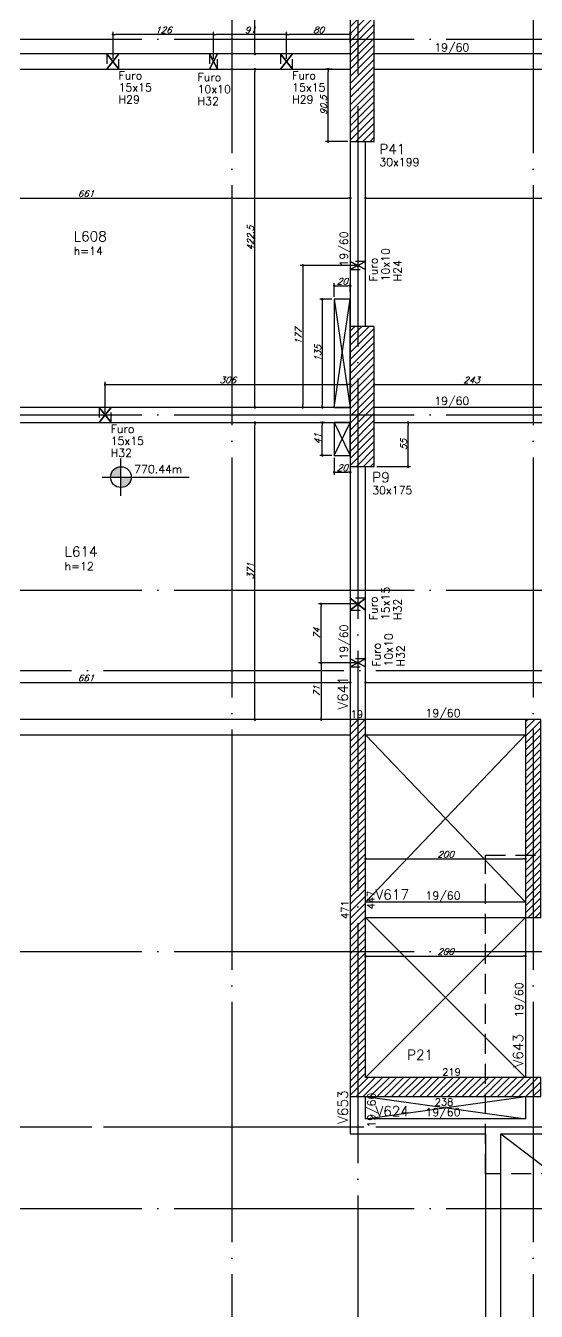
# Model space of a CAD drawing. Extents: x -4245 to 5400, y -2094 to 2406.
# Drawn here: x 870 to 1508, y -246 to 1360 of the extents above; entities that cross this region are included whole.
import ezdxf
from ezdxf.enums import TextEntityAlignment as Align

# ---------------------------------------------------------------- set-up
doc = ezdxf.new("R2010")
doc.units = 0
doc.header["$LTSCALE"] = 50
doc.header["$MEASUREMENT"] = 0
for name, pattern in [('DASHED', [0.75, 0.5, -0.25]), ('EIXO', [6.8, 6, -0.4, 0, -0.4]), ('HIDDEN', [0.375, 0.25, -0.125])]:
    doc.linetypes.add(name, pattern=pattern)
doc.layers.get('0').update_dxf_attribs({"linetype": 'CONTINUOUS'})
doc.layers.get('DEFPOINTS').update_dxf_attribs({"linetype": 'CONTINUOUS'})
for name, color, linetype in [('F-AUX-RED', 1, 'CONTINUOUS'), ('F-COTAS', 106, 'CONTINUOUS'), ('F-COTAS-FUROS', 50, 'CONTINUOUS'), ('F-EIXO', 12, 'EIXO'), ('F-FURO-PAREDE', 2, 'HIDDEN'), ('F-FURO-PAREDE-TEXTOS', 2, 'CONTINUOUS'), ('F-LAJES-DIM', 2, 'CONTINUOUS'), ('F-LAJES-NOME', 4, 'CONTINUOUS'), ('F-NÍVEL-PLANTA', 2, 'CONTINUOUS'), ('F-PILARES-DIM', 172, 'CONTINUOUS'), ('F-PILARES-HACH', 174, 'CONTINUOUS'), ('F-PILARES-NOME', 170, 'CONTINUOUS'), ('F-PILARES-S', 170, 'CONTINUOUS'), ('F-TEXTO', 6, 'CONTINUOUS'), ('F-VIGAS', 3, 'CONTINUOUS'), ('F-VIGAS-DIM', 2, 'CONTINUOUS'), ('F-VIGAS-NOME', 4, 'CONTINUOUS'), ('F-VÃO', 1, 'CONTINUOUS')]:
    doc.layers.add(name, color=color, linetype=linetype)
doc.styles.add('CP-TEXT-INCL', font='simplex.shx', dxfattribs={"oblique": 20})
doc.styles.add('MCP', font='simplex.shx')
doc.styles.add('ROMANS', font='simplex.shx')
doc.dimstyles.new('CP-COTAS-50', dxfattribs={"dimscale": 0.64, "dimtxt": 12.5, "dimasz": 5, "dimexe": 5, "dimexo": 5, "dimgap": 2.5, "dimtad": 1, "dimdec": 1, "dimdsep": 46, "dimtxsty": 'CP-TEXT-INCL', "dimblk1": 'DOT', "dimblk2": 'DOT', "dimsah": 1, "dimcen": 9, "dimclrd": 256, "dimclre": 256, "dimclrt": 256, "dimadec": 0, "dimazin": 0, "dimtfac": 1, "dimtdec": 1, "dimtmove": 2, "dimatfit": 3, "dimldrblk": 'DOT', "dimfxl": 0, "dimtolj": 1, "dimarcsym": 0})
pattern_1 = [(45, (0, 10000), (-4.4194174, 4.4194174), [])]

# ---------------------------------------------------------------- blocks, each defined once
blk = doc.blocks.new('Nível - Planta')
at = {"layer": 'F-NÍVEL-PLANTA'}
h = blk.add_hatch(color=71, dxfattribs=at)
h.paths.add_polyline_path([(0, 0), (0, 0.26, 0.414214), (-0.26, 0)])
h.paths.add_polyline_path([(0.26, 0), (0, 0), (0, -0.26, 0.414214)])
for p, q in [((0, -0.469), (0, 0.469)), ((-0.469, 0), (1.704, 0))]:
    blk.add_line(p, q, dxfattribs=at)
blk.add_circle((0, 0), 0.26, dxfattribs=at)
at = {"layer": 'F-TEXTO', "color": 3, "style": 'MCP'}
blk.add_attdef('NÍVEL', (0.333, 0.102), '', height=0.2, dxfattribs=at)
blk = doc.blocks.new('*U10')
at = {"layer": 'F-EIXO'}
blk.add_line((0, 0), (7397, 0), dxfattribs=at)
at = {"layer": 'F-TEXTO', "style": 'ROMANS'}
blk.add_attdef('EIXO', text='', height=17.5, dxfattribs=at).set_placement((-28.2072, 0), align=Align.MIDDLE_CENTER)
blk = doc.blocks.new('*U16')
at = {"layer": 'F-EIXO'}
blk.add_line((0, 0), (7484.954, 0), dxfattribs=at)
at = {"layer": 'F-TEXTO', "style": 'ROMANS'}
blk.add_attdef('EIXO', text='', height=17.5, dxfattribs=at).set_placement((-28.2072, 0), align=Align.MIDDLE_CENTER)
blk = doc.blocks.new('*U18')
at = {"layer": 'F-EIXO'}
blk.add_line((0, 0), (0, -3377.9), dxfattribs=at)
at = {"layer": 'F-TEXTO', "style": 'ROMANS'}
blk.add_attdef('EIXO', text='', height=17.5, rotation=360, dxfattribs=at).set_placement((0, 28.2), align=Align.MIDDLE_CENTER)
blk = doc.blocks.new('*U12')
at = {"layer": 'F-EIXO'}
blk.add_line((0, 0), (0, -3377.9), dxfattribs=at)
at = {"layer": 'F-TEXTO', "style": 'ROMANS'}
blk.add_attdef('EIXO', text='', height=17.5, rotation=360, dxfattribs=at).set_placement((0, 28.2), align=Align.MIDDLE_CENTER)
blk = doc.blocks.new('*U11')
at = {"layer": 'F-EIXO'}
blk.add_line((0, 0), (0, -3476.4), dxfattribs=at)
at = {"layer": 'F-TEXTO', "style": 'ROMANS'}
blk.add_attdef('EIXO', text='', height=17.5, rotation=360, dxfattribs=at).set_placement((0, 28.2), align=Align.MIDDLE_CENTER)
blk = doc.blocks.new('_DOT')
at = {"color": 0, "linetype": 'ByBlock'}
blk.add_line((-0.5, 0), (-1, 0), dxfattribs=at)
at = {"color": 0, "linetype": 'ByBlock', "const_width": 0.5}
blk.add_lwpolyline([(-0.25, 0, 1), (0.25, 0, 1)], format="xyb", close=True, dxfattribs=at)
blk = doc.blocks.new('*D43')
at = {"layer": 'DEFPOINTS', "color": 0, "linetype": 'Continuous', "transparency": 16777216}
for p in [(1156.8, 864.5), (1156.8, 864.5), (1156.8, 493.5)]:
    blk.add_point(p, dxfattribs=at)
at = {"layer": 'F-COTAS', "linetype": 'Continuous', "lineweight": -2, "transparency": 16777216}
blk.add_line((1156.8, 496.7), (1156.8, 861.3), dxfattribs=at)
at = {"layer": 'F-COTAS', "linetype": 'Continuous', "lineweight": -2, "transparency": 16777216, "xscale": 3.2, "yscale": 3.2, "zscale": 3.2}
for p, rotation in [((1156.8, 864.5), 90), ((1156.8, 493.5), 270)]:
    blk.add_blockref('_DOT', p, dxfattribs=dict(at, rotation=rotation))
at = {"layer": 'F-COTAS', "linetype": 'Continuous', "transparency": 16777216, "insert": (1151.2, 679), "char_height": 8, "attachment_point": 5, "rotation": 90, "style": 'CP-TEXT-INCL'}
blk.add_mtext('\\A1;371', dxfattribs=at)
blk = doc.blocks.new('*D44')
at = {"layer": 'DEFPOINTS', "color": 0, "linetype": 'Continuous', "transparency": 16777216}
for p in [(1156.8, 1306), (1156.8, 1306), (1156.8, 883.5)]:
    blk.add_point(p, dxfattribs=at)
at = {"layer": 'F-COTAS', "linetype": 'Continuous', "lineweight": -2, "transparency": 16777216}
blk.add_line((1156.8, 886.7), (1156.8, 1302.8), dxfattribs=at)
at = {"layer": 'F-COTAS', "linetype": 'Continuous', "lineweight": -2, "transparency": 16777216, "xscale": 3.2, "yscale": 3.2, "zscale": 3.2}
for p, rotation in [((1156.8, 1306), 90), ((1156.8, 883.5), 270)]:
    blk.add_blockref('_DOT', p, dxfattribs=dict(at, rotation=rotation))
at = {"layer": 'F-COTAS', "linetype": 'Continuous', "transparency": 16777216, "insert": (1151.2, 1094.8), "char_height": 8, "attachment_point": 5, "rotation": 90, "style": 'CP-TEXT-INCL'}
blk.add_mtext('\\A1;422.5', dxfattribs=at)
blk = doc.blocks.new('*D45')
at = {"layer": 'DEFPOINTS', "color": 0, "linetype": 'Continuous', "transparency": 16777216}
for p in [(1156.8, 1649.5), (1156.8, 1649.5), (1156.8, 1325)]:
    blk.add_point(p, dxfattribs=at)
at = {"layer": 'F-COTAS', "linetype": 'Continuous', "lineweight": -2, "transparency": 16777216}
blk.add_line((1156.8, 1328.2), (1156.8, 1646.3), dxfattribs=at)
at = {"layer": 'F-COTAS', "linetype": 'Continuous', "lineweight": -2, "transparency": 16777216, "xscale": 3.2, "yscale": 3.2, "zscale": 3.2}
for p, rotation in [((1156.8, 1649.5), 90), ((1156.8, 1325), 270)]:
    blk.add_blockref('_DOT', p, dxfattribs=dict(at, rotation=rotation))
at = {"layer": 'F-COTAS', "linetype": 'Continuous', "transparency": 16777216, "insert": (1151.2, 1487.2), "char_height": 8, "attachment_point": 5, "rotation": 90, "style": 'CP-TEXT-INCL'}
blk.add_mtext('\\A1;324.5', dxfattribs=at)
blk = doc.blocks.new('*D66')
at = {"layer": 'DEFPOINTS', "color": 0, "linetype": 'Continuous', "transparency": 16777216}
for p in [(1295, 198.1), (1495, 198.1), (1495, 198.1)]:
    blk.add_point(p, dxfattribs=at)
at = {"layer": 'F-COTAS', "linetype": 'Continuous', "lineweight": -2, "transparency": 16777216}
blk.add_line((1298.2, 198.1), (1491.8, 198.1), dxfattribs=at)
at = {"layer": 'F-COTAS', "linetype": 'Continuous', "lineweight": -2, "transparency": 16777216, "xscale": 3.2, "yscale": 3.2, "zscale": 3.2, "rotation": 180}
blk.add_blockref('_DOT', (1295, 198.1), dxfattribs=at)
at = {"layer": 'F-COTAS', "linetype": 'Continuous', "lineweight": -2, "transparency": 16777216, "xscale": 3.2, "yscale": 3.2, "zscale": 3.2}
blk.add_blockref('_DOT', (1495, 198.1), dxfattribs=at)
at = {"layer": 'F-COTAS', "linetype": 'Continuous', "transparency": 16777216, "insert": (1395, 203.7), "char_height": 8, "attachment_point": 5, "style": 'CP-TEXT-INCL'}
blk.add_mtext('\\A1;200', dxfattribs=at)
blk = doc.blocks.new('*D70')
at = {"layer": 'DEFPOINTS', "color": 0, "linetype": 'Continuous', "transparency": 16777216}
for p in [(1295, 319.5), (1495, 319.5), (1495, 319.5)]:
    blk.add_point(p, dxfattribs=at)
at = {"layer": 'F-COTAS', "linetype": 'Continuous', "lineweight": -2, "transparency": 16777216}
blk.add_line((1298.2, 319.5), (1491.8, 319.5), dxfattribs=at)
at = {"layer": 'F-COTAS', "linetype": 'Continuous', "lineweight": -2, "transparency": 16777216, "xscale": 3.2, "yscale": 3.2, "zscale": 3.2, "rotation": 180}
blk.add_blockref('_DOT', (1295, 319.5), dxfattribs=at)
at = {"layer": 'F-COTAS', "linetype": 'Continuous', "lineweight": -2, "transparency": 16777216, "xscale": 3.2, "yscale": 3.2, "zscale": 3.2}
blk.add_blockref('_DOT', (1495, 319.5), dxfattribs=at)
at = {"layer": 'F-COTAS', "linetype": 'Continuous', "transparency": 16777216, "insert": (1395, 325.1), "char_height": 8, "attachment_point": 5, "style": 'CP-TEXT-INCL'}
blk.add_mtext('\\A1;200', dxfattribs=at)
blk = doc.blocks.new('*D76')
at = {"layer": 'DEFPOINTS', "color": 0, "linetype": 'Continuous', "transparency": 16777216}
for p in [(615, 539.8), (1276, 539.8), (1276, 539.8)]:
    blk.add_point(p, dxfattribs=at)
at = {"layer": 'F-COTAS', "linetype": 'Continuous', "lineweight": -2, "transparency": 16777216}
blk.add_line((618.2, 539.8), (1272.8, 539.8), dxfattribs=at)
at = {"layer": 'F-COTAS', "linetype": 'Continuous', "lineweight": -2, "transparency": 16777216, "xscale": 3.2, "yscale": 3.2, "zscale": 3.2, "rotation": 180}
blk.add_blockref('_DOT', (615, 539.8), dxfattribs=at)
at = {"layer": 'F-COTAS', "linetype": 'Continuous', "lineweight": -2, "transparency": 16777216, "xscale": 3.2, "yscale": 3.2, "zscale": 3.2}
blk.add_blockref('_DOT', (1276, 539.8), dxfattribs=at)
at = {"layer": 'F-COTAS', "linetype": 'Continuous', "transparency": 16777216, "insert": (945.5, 545.4), "char_height": 8, "attachment_point": 5, "style": 'CP-TEXT-INCL'}
blk.add_mtext('\\A1;661', dxfattribs=at)
blk = doc.blocks.new('*D77')
at = {"layer": 'DEFPOINTS', "color": 0, "linetype": 'Continuous', "transparency": 16777216}
for p in [(1295, 539.8), (2540, 539.8), (2540, 539.8)]:
    blk.add_point(p, dxfattribs=at)
at = {"layer": 'F-COTAS', "linetype": 'Continuous', "lineweight": -2, "transparency": 16777216}
blk.add_line((1298.2, 539.8), (2536.8, 539.8), dxfattribs=at)
at = {"layer": 'F-COTAS', "linetype": 'Continuous', "lineweight": -2, "transparency": 16777216, "xscale": 3.2, "yscale": 3.2, "zscale": 3.2, "rotation": 180}
blk.add_blockref('_DOT', (1295, 539.8), dxfattribs=at)
at = {"layer": 'F-COTAS', "linetype": 'Continuous', "lineweight": -2, "transparency": 16777216, "xscale": 3.2, "yscale": 3.2, "zscale": 3.2}
blk.add_blockref('_DOT', (2540, 539.8), dxfattribs=at)
at = {"layer": 'F-COTAS', "linetype": 'Continuous', "transparency": 16777216, "insert": (1917.5, 545.4), "char_height": 8, "attachment_point": 5, "style": 'CP-TEXT-INCL'}
blk.add_mtext('\\A1;1245', dxfattribs=at)
blk = doc.blocks.new('*D89')
at = {"layer": 'DEFPOINTS', "color": 0, "linetype": 'Continuous', "transparency": 16777216}
for p in [(615, 1144.9), (1276, 1144.9), (1276, 1144.9)]:
    blk.add_point(p, dxfattribs=at)
at = {"layer": 'F-COTAS', "linetype": 'Continuous', "lineweight": -2, "transparency": 16777216}
blk.add_line((618.2, 1144.9), (1272.8, 1144.9), dxfattribs=at)
at = {"layer": 'F-COTAS', "linetype": 'Continuous', "lineweight": -2, "transparency": 16777216, "xscale": 3.2, "yscale": 3.2, "zscale": 3.2, "rotation": 180}
blk.add_blockref('_DOT', (615, 1144.9), dxfattribs=at)
at = {"layer": 'F-COTAS', "linetype": 'Continuous', "lineweight": -2, "transparency": 16777216, "xscale": 3.2, "yscale": 3.2, "zscale": 3.2}
blk.add_blockref('_DOT', (1276, 1144.9), dxfattribs=at)
at = {"layer": 'F-COTAS', "linetype": 'Continuous', "transparency": 16777216, "insert": (945.5, 1150.5), "char_height": 8, "attachment_point": 5, "style": 'CP-TEXT-INCL'}
blk.add_mtext('\\A1;661', dxfattribs=at)
blk = doc.blocks.new('*D90')
at = {"layer": 'DEFPOINTS', "color": 0, "linetype": 'Continuous', "transparency": 16777216}
for p in [(1295, 1144.9), (2029, 1144.9), (2029, 1144.9)]:
    blk.add_point(p, dxfattribs=at)
at = {"layer": 'F-COTAS', "linetype": 'Continuous', "lineweight": -2, "transparency": 16777216}
blk.add_line((1298.2, 1144.9), (2025.8, 1144.9), dxfattribs=at)
at = {"layer": 'F-COTAS', "linetype": 'Continuous', "lineweight": -2, "transparency": 16777216, "xscale": 3.2, "yscale": 3.2, "zscale": 3.2, "rotation": 180}
blk.add_blockref('_DOT', (1295, 1144.9), dxfattribs=at)
at = {"layer": 'F-COTAS', "linetype": 'Continuous', "lineweight": -2, "transparency": 16777216, "xscale": 3.2, "yscale": 3.2, "zscale": 3.2}
blk.add_blockref('_DOT', (2029, 1144.9), dxfattribs=at)
at = {"layer": 'F-COTAS', "linetype": 'Continuous', "transparency": 16777216, "insert": (1662, 1150.5), "char_height": 8, "attachment_point": 5, "style": 'CP-TEXT-INCL'}
blk.add_mtext('\\A1;734', dxfattribs=at)
blk = doc.blocks.new('*D119')
at = {"layer": 'DEFPOINTS', "color": 0, "linetype": 'Continuous', "transparency": 16777216}
for p in [(1248.2, 1306), (1256.4, 1306), (1276, 1215.5)]:
    blk.add_point(p, dxfattribs=at)
at = {"layer": 'F-COTAS', "linetype": 'Continuous', "lineweight": -2, "transparency": 16777216}
for p, q in [((1253.2, 1306), (1245, 1306)), ((1248.2, 1218.7), (1248.2, 1302.8)), ((1272.8, 1215.5), (1245, 1215.5))]:
    blk.add_line(p, q, dxfattribs=at)
at = {"layer": 'F-COTAS', "linetype": 'Continuous', "lineweight": -2, "transparency": 16777216, "xscale": 3.2, "yscale": 3.2, "zscale": 3.2}
for p, rotation in [((1248.2, 1306), 90), ((1248.2, 1215.5), 270)]:
    blk.add_blockref('_DOT', p, dxfattribs=dict(at, rotation=rotation))
at = {"layer": 'F-COTAS', "linetype": 'Continuous', "transparency": 16777216, "insert": (1242.6, 1260.8), "char_height": 8, "attachment_point": 5, "rotation": 90, "style": 'CP-TEXT-INCL'}
blk.add_mtext('\\A1;90.5', dxfattribs=at)
blk = doc.blocks.new('*D337')
at = {"layer": 'DEFPOINTS', "color": 0, "linetype": 'Continuous', "transparency": 16777216}
for p in [(1196.4, 1349.3), (1276, 1336.1), (1196.4, 1315.5)]:
    blk.add_point(p, dxfattribs=at)
at = {"layer": 'F-COTAS-FUROS', "linetype": 'Continuous', "lineweight": -2, "transparency": 16777216}
for p, q in [((1196.4, 1318.7), (1196.4, 1352.5)), ((1272.8, 1349.3), (1199.6, 1349.3)), ((1276, 1339.3), (1276, 1352.5))]:
    blk.add_line(p, q, dxfattribs=at)
at = {"layer": 'F-COTAS-FUROS', "linetype": 'Continuous', "lineweight": -2, "transparency": 16777216, "xscale": 3.2, "yscale": 3.2, "zscale": 3.2, "rotation": 180}
blk.add_blockref('_DOT', (1196.4, 1349.3), dxfattribs=at)
at = {"layer": 'F-COTAS-FUROS', "linetype": 'Continuous', "lineweight": -2, "transparency": 16777216, "xscale": 3.2, "yscale": 3.2, "zscale": 3.2}
blk.add_blockref('_DOT', (1276, 1349.3), dxfattribs=at)
at = {"layer": 'F-COTAS-FUROS', "linetype": 'Continuous', "transparency": 16777216, "insert": (1236.2, 1354.9), "char_height": 8, "attachment_point": 5, "style": 'CP-TEXT-INCL'}
blk.add_mtext('\\A1;80', dxfattribs=at)
blk = doc.blocks.new('*D338')
at = {"layer": 'DEFPOINTS', "color": 0, "linetype": 'Continuous', "transparency": 16777216}
for p in [(1105.1, 1349.3), (1105.1, 1315.5), (1196.4, 1315.5)]:
    blk.add_point(p, dxfattribs=at)
at = {"layer": 'F-COTAS-FUROS', "linetype": 'Continuous', "lineweight": -2, "transparency": 16777216}
for p, q in [((1105.1, 1318.7), (1105.1, 1352.5)), ((1193.2, 1349.3), (1108.3, 1349.3)), ((1196.4, 1318.7), (1196.4, 1352.5))]:
    blk.add_line(p, q, dxfattribs=at)
at = {"layer": 'F-COTAS-FUROS', "linetype": 'Continuous', "lineweight": -2, "transparency": 16777216, "xscale": 3.2, "yscale": 3.2, "zscale": 3.2, "rotation": 180}
blk.add_blockref('_DOT', (1105.1, 1349.3), dxfattribs=at)
at = {"layer": 'F-COTAS-FUROS', "linetype": 'Continuous', "lineweight": -2, "transparency": 16777216, "xscale": 3.2, "yscale": 3.2, "zscale": 3.2}
blk.add_blockref('_DOT', (1196.4, 1349.3), dxfattribs=at)
at = {"layer": 'F-COTAS-FUROS', "linetype": 'Continuous', "transparency": 16777216, "insert": (1150.8, 1354.9), "char_height": 8, "attachment_point": 5, "style": 'CP-TEXT-INCL'}
blk.add_mtext('\\A1;91', dxfattribs=at)
blk = doc.blocks.new('*D339')
at = {"layer": 'DEFPOINTS', "color": 0, "linetype": 'Continuous', "transparency": 16777216}
for p in [(979.4, 1349.3), (979.4, 1315.5), (1105.1, 1315.5)]:
    blk.add_point(p, dxfattribs=at)
at = {"layer": 'F-COTAS-FUROS', "linetype": 'Continuous', "lineweight": -2, "transparency": 16777216}
for p, q in [((979.4, 1318.7), (979.4, 1352.5)), ((1101.9, 1349.3), (982.6, 1349.3)), ((1105.1, 1318.7), (1105.1, 1352.5))]:
    blk.add_line(p, q, dxfattribs=at)
at = {"layer": 'F-COTAS-FUROS', "linetype": 'Continuous', "lineweight": -2, "transparency": 16777216, "xscale": 3.2, "yscale": 3.2, "zscale": 3.2, "rotation": 180}
blk.add_blockref('_DOT', (979.4, 1349.3), dxfattribs=at)
at = {"layer": 'F-COTAS-FUROS', "linetype": 'Continuous', "lineweight": -2, "transparency": 16777216, "xscale": 3.2, "yscale": 3.2, "zscale": 3.2}
blk.add_blockref('_DOT', (1105.1, 1349.3), dxfattribs=at)
at = {"layer": 'F-COTAS-FUROS', "linetype": 'Continuous', "transparency": 16777216, "insert": (1042.3, 1354.9), "char_height": 8, "attachment_point": 5, "style": 'CP-TEXT-INCL'}
blk.add_mtext('\\A1;126', dxfattribs=at)
blk = doc.blocks.new('*D340')
at = {"layer": 'DEFPOINTS', "color": 0, "linetype": 'Continuous', "transparency": 16777216}
for p in [(1285.5, 1060.9), (1216.6, 883.5), (1228.8, 883.5)]:
    blk.add_point(p, dxfattribs=at)
at = {"layer": 'F-COTAS-FUROS', "linetype": 'Continuous', "lineweight": -2, "transparency": 16777216}
for p, q in [((1282.3, 1060.9), (1213.4, 1060.9)), ((1216.6, 1057.7), (1216.6, 886.7)), ((1225.6, 883.5), (1213.4, 883.5))]:
    blk.add_line(p, q, dxfattribs=at)
at = {"layer": 'F-COTAS-FUROS', "linetype": 'Continuous', "lineweight": -2, "transparency": 16777216, "xscale": 3.2, "yscale": 3.2, "zscale": 3.2}
for p, rotation in [((1216.6, 1060.9), 90), ((1216.6, 883.5), 270)]:
    blk.add_blockref('_DOT', p, dxfattribs=dict(at, rotation=rotation))
at = {"layer": 'F-COTAS-FUROS', "linetype": 'Continuous', "transparency": 16777216, "insert": (1211, 972.2), "char_height": 8, "attachment_point": 5, "rotation": 90, "style": 'CP-TEXT-INCL'}
blk.add_mtext('\\A1;177', dxfattribs=at)
blk = doc.blocks.new('*D341')
at = {"layer": 'DEFPOINTS', "color": 0, "linetype": 'Continuous', "transparency": 16777216}
for p in [(1549, 912.1), (1306, 897), (1549, 874)]:
    blk.add_point(p, dxfattribs=at)
at = {"layer": 'F-COTAS-FUROS', "linetype": 'Continuous', "lineweight": -2, "transparency": 16777216}
for p, q in [((1306, 900.2), (1306, 915.3)), ((1309.2, 912.1), (1545.8, 912.1)), ((1549, 877.2), (1549, 915.3))]:
    blk.add_line(p, q, dxfattribs=at)
at = {"layer": 'F-COTAS-FUROS', "linetype": 'Continuous', "lineweight": -2, "transparency": 16777216, "xscale": 3.2, "yscale": 3.2, "zscale": 3.2, "rotation": 180}
blk.add_blockref('_DOT', (1306, 912.1), dxfattribs=at)
at = {"layer": 'F-COTAS-FUROS', "linetype": 'Continuous', "lineweight": -2, "transparency": 16777216, "xscale": 3.2, "yscale": 3.2, "zscale": 3.2}
blk.add_blockref('_DOT', (1549, 912.1), dxfattribs=at)
at = {"layer": 'F-COTAS-FUROS', "linetype": 'Continuous', "transparency": 16777216, "insert": (1427.5, 917.7), "char_height": 8, "attachment_point": 5, "style": 'CP-TEXT-INCL'}
blk.add_mtext('\\A1;243', dxfattribs=at)
blk = doc.blocks.new('*D351')
at = {"layer": 'DEFPOINTS', "color": 0, "linetype": 'Continuous', "transparency": 16777216}
for p in [(1285.5, 564.3), (1239.6, 493.5), (1246.5, 493.5)]:
    blk.add_point(p, dxfattribs=at)
at = {"layer": 'F-COTAS-FUROS', "linetype": 'Continuous', "lineweight": -2, "transparency": 16777216}
for p, q in [((1282.3, 564.3), (1236.4, 564.3)), ((1239.6, 561.1), (1239.6, 496.7)), ((1243.3, 493.5), (1236.4, 493.5))]:
    blk.add_line(p, q, dxfattribs=at)
at = {"layer": 'F-COTAS-FUROS', "linetype": 'Continuous', "lineweight": -2, "transparency": 16777216, "xscale": 3.2, "yscale": 3.2, "zscale": 3.2}
for p, rotation in [((1239.6, 564.3), 90), ((1239.6, 493.5), 270)]:
    blk.add_blockref('_DOT', p, dxfattribs=dict(at, rotation=rotation))
at = {"layer": 'F-COTAS-FUROS', "linetype": 'Continuous', "transparency": 16777216, "insert": (1234, 528.9), "char_height": 8, "attachment_point": 5, "rotation": 90, "style": 'CP-TEXT-INCL'}
blk.add_mtext('\\A1;71', dxfattribs=at)
blk = doc.blocks.new('*D352')
at = {"layer": 'DEFPOINTS', "color": 0, "linetype": 'Continuous', "transparency": 16777216}
for p in [(1239.6, 637.9), (1285.5, 637.9), (1285.5, 564.3)]:
    blk.add_point(p, dxfattribs=at)
at = {"layer": 'F-COTAS-FUROS', "linetype": 'Continuous', "lineweight": -2, "transparency": 16777216}
for p, q in [((1282.3, 637.9), (1236.4, 637.9)), ((1239.6, 567.5), (1239.6, 634.7)), ((1282.3, 564.3), (1236.4, 564.3))]:
    blk.add_line(p, q, dxfattribs=at)
at = {"layer": 'F-COTAS-FUROS', "linetype": 'Continuous', "lineweight": -2, "transparency": 16777216, "xscale": 3.2, "yscale": 3.2, "zscale": 3.2}
for p, rotation in [((1239.6, 637.9), 90), ((1239.6, 564.3), 270)]:
    blk.add_blockref('_DOT', p, dxfattribs=dict(at, rotation=rotation))
at = {"layer": 'F-COTAS-FUROS', "linetype": 'Continuous', "transparency": 16777216, "insert": (1234, 601.1), "char_height": 8, "attachment_point": 5, "rotation": 90, "style": 'CP-TEXT-INCL'}
blk.add_mtext('\\A1;74', dxfattribs=at)
blk = doc.blocks.new('*D353')
at = {"layer": 'DEFPOINTS', "color": 0, "linetype": 'Continuous', "transparency": 16777216}
for p in [(1276, 912.1), (1276, 903), (969.6, 874)]:
    blk.add_point(p, dxfattribs=at)
at = {"layer": 'F-COTAS-FUROS', "linetype": 'Continuous', "lineweight": -2, "transparency": 16777216}
for p, q in [((969.6, 877.2), (969.6, 915.3)), ((972.8, 912.1), (1272.8, 912.1)), ((1276, 906.2), (1276, 915.3))]:
    blk.add_line(p, q, dxfattribs=at)
at = {"layer": 'F-COTAS-FUROS', "linetype": 'Continuous', "lineweight": -2, "transparency": 16777216, "xscale": 3.2, "yscale": 3.2, "zscale": 3.2, "rotation": 180}
blk.add_blockref('_DOT', (969.6, 912.1), dxfattribs=at)
at = {"layer": 'F-COTAS-FUROS', "linetype": 'Continuous', "lineweight": -2, "transparency": 16777216, "xscale": 3.2, "yscale": 3.2, "zscale": 3.2}
blk.add_blockref('_DOT', (1276, 912.1), dxfattribs=at)
at = {"layer": 'F-COTAS-FUROS', "linetype": 'Continuous', "transparency": 16777216, "insert": (1122.8, 917.7), "char_height": 8, "attachment_point": 5, "style": 'CP-TEXT-INCL'}
blk.add_mtext('\\A1;306', dxfattribs=at)
blk = doc.blocks.new('*U355')
at = {"layer": 'F-VÃO'}
for p, q in [((0, 0), (20, 41)), ((0, 41), (20, 0))]:
    blk.add_line(p, q, dxfattribs=at)
at = {"layer": 'F-VÃO', "color": 3}
blk.add_lwpolyline([(0, 0), (20, 0), (20, 41), (0, 41)], close=True, dxfattribs=at)
blk = doc.blocks.new('*U358')
at = {"layer": 'F-VÃO'}
for p, q in [((0, 0), (20, 135)), ((0, 135), (20, 0))]:
    blk.add_line(p, q, dxfattribs=at)
at = {"layer": 'F-VÃO', "color": 3}
blk.add_lwpolyline([(0, 0), (20, 0), (20, 135), (0, 135)], close=True, dxfattribs=at)
blk = doc.blocks.new('*D361')
at = {"layer": 'DEFPOINTS', "color": 0, "linetype": 'Continuous', "transparency": 16777216}
for p in [(1335.6, 864.5), (1348.2, 864.5), (1306, 809.5)]:
    blk.add_point(p, dxfattribs=at)
at = {"layer": 'F-COTAS', "linetype": 'Continuous', "lineweight": -2, "transparency": 16777216}
for p, q in [((1338.8, 864.5), (1351.4, 864.5)), ((1348.2, 812.7), (1348.2, 861.3)), ((1309.2, 809.5), (1351.4, 809.5))]:
    blk.add_line(p, q, dxfattribs=at)
at = {"layer": 'F-COTAS', "linetype": 'Continuous', "lineweight": -2, "transparency": 16777216, "xscale": 3.2, "yscale": 3.2, "zscale": 3.2}
for p, rotation in [((1348.2, 864.5), 90), ((1348.2, 809.5), 270)]:
    blk.add_blockref('_DOT', p, dxfattribs=dict(at, rotation=rotation))
at = {"layer": 'F-COTAS', "linetype": 'Continuous', "transparency": 16777216, "insert": (1342.6, 837), "char_height": 8, "attachment_point": 5, "rotation": 90, "style": 'CP-TEXT-INCL'}
blk.add_mtext('\\A1;55', dxfattribs=at)
blk = doc.blocks.new('*D362')
at = {"layer": 'DEFPOINTS', "color": 0, "linetype": 'Continuous', "transparency": 16777216}
for p in [(1256, 1018.5), (1241, 883.5), (1247.4, 883.5)]:
    blk.add_point(p, dxfattribs=at)
at = {"layer": 'F-COTAS-FUROS', "linetype": 'Continuous', "lineweight": -2, "transparency": 16777216}
for p, q in [((1252.8, 1018.5), (1237.8, 1018.5)), ((1241, 1015.3), (1241, 886.7)), ((1244.2, 883.5), (1237.8, 883.5))]:
    blk.add_line(p, q, dxfattribs=at)
at = {"layer": 'F-COTAS-FUROS', "linetype": 'Continuous', "lineweight": -2, "transparency": 16777216, "xscale": 3.2, "yscale": 3.2, "zscale": 3.2}
for p, rotation in [((1241, 1018.5), 90), ((1241, 883.5), 270)]:
    blk.add_blockref('_DOT', p, dxfattribs=dict(at, rotation=rotation))
at = {"layer": 'F-COTAS-FUROS', "linetype": 'Continuous', "transparency": 16777216, "insert": (1235.4, 951), "char_height": 8, "attachment_point": 5, "rotation": 90, "style": 'CP-TEXT-INCL'}
blk.add_mtext('\\A1;135', dxfattribs=at)
blk = doc.blocks.new('*D363')
at = {"layer": 'DEFPOINTS', "color": 0, "linetype": 'Continuous', "transparency": 16777216}
for p in [(1241, 864.5), (1246.8, 864.5), (1256, 823.5)]:
    blk.add_point(p, dxfattribs=at)
at = {"layer": 'F-COTAS-FUROS', "linetype": 'Continuous', "lineweight": -2, "transparency": 16777216}
for p, q in [((1243.6, 864.5), (1237.8, 864.5)), ((1241, 826.7), (1241, 861.3)), ((1252.8, 823.5), (1237.8, 823.5))]:
    blk.add_line(p, q, dxfattribs=at)
at = {"layer": 'F-COTAS-FUROS', "linetype": 'Continuous', "lineweight": -2, "transparency": 16777216, "xscale": 3.2, "yscale": 3.2, "zscale": 3.2}
for p, rotation in [((1241, 864.5), 90), ((1241, 823.5), 270)]:
    blk.add_blockref('_DOT', p, dxfattribs=dict(at, rotation=rotation))
at = {"layer": 'F-COTAS-FUROS', "linetype": 'Continuous', "transparency": 16777216, "insert": (1235.4, 844), "char_height": 8, "attachment_point": 5, "rotation": 90, "style": 'CP-TEXT-INCL'}
blk.add_mtext('\\A1;41', dxfattribs=at)
blk = doc.blocks.new('*D364')
at = {"layer": 'DEFPOINTS', "color": 0, "linetype": 'Continuous', "transparency": 16777216}
for p in [(1276, 1035.3), (1256, 1018.5), (1276, 1024.8)]:
    blk.add_point(p, dxfattribs=at)
at = {"layer": 'F-COTAS-FUROS', "linetype": 'Continuous', "lineweight": -2, "transparency": 16777216}
for p, q in [((1256, 1021.7), (1256, 1038.5)), ((1259.2, 1035.3), (1272.8, 1035.3)), ((1276, 1028), (1276, 1038.5))]:
    blk.add_line(p, q, dxfattribs=at)
at = {"layer": 'F-COTAS-FUROS', "linetype": 'Continuous', "lineweight": -2, "transparency": 16777216, "xscale": 3.2, "yscale": 3.2, "zscale": 3.2, "rotation": 180}
blk.add_blockref('_DOT', (1256, 1035.3), dxfattribs=at)
at = {"layer": 'F-COTAS-FUROS', "linetype": 'Continuous', "lineweight": -2, "transparency": 16777216, "xscale": 3.2, "yscale": 3.2, "zscale": 3.2}
blk.add_blockref('_DOT', (1276, 1035.3), dxfattribs=at)
at = {"layer": 'F-COTAS-FUROS', "linetype": 'Continuous', "transparency": 16777216, "insert": (1266, 1040.9), "char_height": 8, "attachment_point": 5, "style": 'CP-TEXT-INCL'}
blk.add_mtext('\\A1;20', dxfattribs=at)
blk = doc.blocks.new('*D365')
at = {"layer": 'DEFPOINTS', "color": 0, "linetype": 'Continuous', "transparency": 16777216}
for p in [(1256, 823.5), (1276, 815.3), (1276, 802.4)]:
    blk.add_point(p, dxfattribs=at)
at = {"layer": 'F-COTAS-FUROS', "linetype": 'Continuous', "lineweight": -2, "transparency": 16777216}
for p, q in [((1256, 820.3), (1256, 799.2)), ((1276, 812.1), (1276, 799.2)), ((1259.2, 802.4), (1272.8, 802.4))]:
    blk.add_line(p, q, dxfattribs=at)
at = {"layer": 'F-COTAS-FUROS', "linetype": 'Continuous', "lineweight": -2, "transparency": 16777216, "xscale": 3.2, "yscale": 3.2, "zscale": 3.2, "rotation": 180}
blk.add_blockref('_DOT', (1256, 802.4), dxfattribs=at)
at = {"layer": 'F-COTAS-FUROS', "linetype": 'Continuous', "lineweight": -2, "transparency": 16777216, "xscale": 3.2, "yscale": 3.2, "zscale": 3.2}
blk.add_blockref('_DOT', (1276, 802.4), dxfattribs=at)
at = {"layer": 'F-COTAS-FUROS', "linetype": 'Continuous', "transparency": 16777216, "insert": (1266, 808), "char_height": 8, "attachment_point": 5, "style": 'CP-TEXT-INCL'}
blk.add_mtext('\\A1;20', dxfattribs=at)

msp = doc.modelspace()

# ---------------------------------------------------------------- hatches: boundary and pattern name
at = {"layer": 'F-PILARES-HACH', "linetype": 'Continuous'}
h = msp.add_hatch(dxfattribs=at)
h.set_pattern_fill('ANSI31', color=256, scale=50, style=0)
h.set_pattern_definition(pattern_1)
h.paths.add_polyline_path([(1276, 1215.5), (1306, 1215.5), (1306, 1414.5), (1276, 1414.5)], flags=16)
h = msp.add_hatch(dxfattribs=at)
h.set_pattern_fill('ANSI31', color=256, scale=50, style=0)
h.set_pattern_definition(pattern_1)
h.paths.add_polyline_path([(1276, 809.5), (1306, 809.5), (1306, 984.5), (1276, 984.5)], flags=16)
h = msp.add_hatch(dxfattribs=at)
h.set_pattern_fill('ANSI31', color=256, scale=50, style=0)
h.set_pattern_definition(pattern_1)
h.paths.add_polyline_path([(1276, 22.5), (1514, 22.5), (1514, 46.5), (1295, 46.5), (1295, 493.5), (1276, 493.5)], flags=16)
h = msp.add_hatch(dxfattribs=at)
h.set_pattern_fill('ANSI31', color=256, scale=50, style=0)
h.set_pattern_definition(pattern_1)
h.paths.add_polyline_path([(1495, 246.5), (1514, 246.5), (1514, 493.5), (1495, 493.5)], flags=16)

# ---------------------------------------------------------------- linework, layer by layer
at = {"layer": 'F-AUX-RED', "color": 4, "linetype": 'DASHED'}
msp.add_lwpolyline([(1445, -74), (1445, 324), (2289.5, 324), (2289.5, -74), (1445, -74)], dxfattribs=at)
at = {"layer": 'F-EIXO'}
msp.add_line((-3768.53, -15), (3691.239, -15), dxfattribs=at)
at = {"layer": 'F-FURO-PAREDE'}
for points in [[(979.375, 1315.5), (971.875, 1306), (986.875, 1306), (979.375, 1315.5), (986.875, 1306), (986.875, 1325), (979.375, 1315.5), (986.875, 1325), (971.875, 1325), (979.375, 1315.5), (971.875, 1325), (971.875, 1306), (979.375, 1315.5)], [(1105.138, 1315.5), (1100.138, 1306), (1110.138, 1306), (1105.138, 1315.5), (1110.138, 1306), (1110.138, 1325), (1105.138, 1315.5), (1110.138, 1325), (1100.138, 1325), (1105.138, 1315.5), (1100.138, 1325), (1100.138, 1306), (1105.138, 1315.5)], [(1196.375, 1315.5), (1188.875, 1306), (1203.875, 1306), (1196.375, 1315.5), (1203.875, 1306), (1203.875, 1325), (1196.375, 1315.5), (1203.875, 1325), (1188.875, 1325), (1196.375, 1315.5), (1188.875, 1325), (1188.875, 1306), (1196.375, 1315.5)], [(1285.5, 1060.901), (1295, 1055.901), (1295, 1065.901), (1285.5, 1060.901), (1295, 1065.901), (1276, 1065.901), (1285.5, 1060.901), (1276, 1065.901), (1276, 1055.901), (1285.5, 1060.901), (1276, 1055.901), (1295, 1055.901), (1285.5, 1060.901)], [(969.557, 874), (962.057, 864.5), (977.057, 864.5), (969.557, 874), (977.057, 864.5), (977.057, 883.5), (969.557, 874), (977.057, 883.5), (962.057, 883.5), (969.557, 874), (962.057, 883.5), (962.057, 864.5), (969.557, 874)], [(1285.5, 637.86), (1295, 630.36), (1295, 645.36), (1285.5, 637.86), (1295, 645.36), (1276, 645.36), (1285.5, 637.86), (1276, 645.36), (1276, 630.36), (1285.5, 637.86), (1276, 630.36), (1295, 630.36), (1285.5, 637.86)], [(1285.5, 564.336), (1295, 559.336), (1295, 569.336), (1285.5, 564.336), (1295, 569.336), (1276, 569.336), (1285.5, 564.336), (1276, 569.336), (1276, 559.336), (1285.5, 564.336), (1276, 559.336), (1295, 559.336), (1285.5, 564.336)]]:
    msp.add_lwpolyline(points, dxfattribs=at)
at = {"layer": 'F-PILARES-S', "linetype": 'Continuous'}
for points in [[(1276, 1215.5), (1306, 1215.5), (1306, 1414.5), (1276, 1414.5), (1276, 1215.5)], [(1276, 809.5), (1306, 809.5), (1306, 984.5), (1276, 984.5), (1276, 809.5)], [(1276, 22.5), (1514, 22.5), (1514, 46.5), (1295, 46.5), (1295, 493.5), (1276, 493.5), (1276, 22.5)], [(1495, 246.5), (1514, 246.5), (1514, 493.5), (1495, 493.5), (1495, 246.5)]]:
    msp.add_lwpolyline(points, dxfattribs=at)
at = {"layer": 'F-VIGAS'}
for points in [[(1276, 1325), (702.5, 1325)], [(2029, 1325), (1306, 1325)], [(702.5, 1306), (1276, 1306)], [(1306, 1306), (2029, 1306)], [(1276, 1215.5), (1276, 984.5)], [(1295, 984.5), (1295, 1215.5)], [(1276, 883.5), (615, 883.5)], [(1832, 883.5), (1306, 883.5)], [(615, 864.5), (1276, 864.5)], [(1306, 864.5), (1832, 864.5)], [(1276, 809.5), (1276, 493.5)], [(1295, 493.5), (1295, 809.5)], [(1276, 493.5), (615, 493.5)], [(1495, 493.5), (1295, 493.5)], [(615, 474.5), (1276, 474.5)], [(1295, 474.5), (1495, 474.5)], [(1495, 265.5), (1295, 265.5)], [(1295, 246.5), (1495, 246.5)], [(1495, 246.5), (1495, 46.5)], [(1276, 22.5), (1276, -24)], [(1295, -5), (1295, 22.5)], [(1495, 22.5), (1495, -5)], [(1454.5, -5), (1295, -5)], [(1495, -5), (1454.5, -5)], [(1276, -24), (1445, -24)], [(1445, -24), (1445, -484.5)], [(1464, -24), (1504.5, -24)], [(1464, -465), (1464, -24)], [(1504.5, -24), (2147.5, -24)]]:
    msp.add_lwpolyline(points, dxfattribs=at)
at = {"layer": 'F-VÃO'}
for p, q in [((1295, 265.5), (1495, 474.5)), ((1295, 474.5), (1495, 265.5)), ((1295, 46.5), (1495, 246.5)), ((1295, 246.5), (1495, 46.5)), ((1295, -5), (1495, 22.5)), ((1295, 22.5), (1495, -5)), ((1464, -24), (2581, -875))]:
    msp.add_line(p, q, dxfattribs=at)

# ---------------------------------------------------------------- block references
at = {"layer": 'F-EIXO', "linetype": 'Continuous'}
for name, p in [('*U11', (1285.5, 1939.842)), ('*U12', (1128, 1841.357)), ('*U18', (1504.5, 1841.357)), ('*U10', (-3705.761, 1343.5)), ('*U10', (-3705.761, 874)), ('*U10', (-3705.761, 655)), ('*U16', (-3793.715, 555)), ('*U10', (-3705.761, 204)), ('*U16', (-3793.715, -15)), ('*U10', (-3705.761, -117))]:
    msp.add_blockref(name, p, dxfattribs=at)
at = {"layer": 'F-NÍVEL-PLANTA', "linetype": 'Continuous', "xscale": 50, "yscale": 50, "zscale": 50}
msp.add_blockref('Nível - Planta', (989.287, 796.369), dxfattribs=at).add_auto_attribs({'NÍVEL': '770.44m'})
at = {"layer": 'F-VÃO', "linetype": 'Continuous'}
for name, p in [('*U358', (1256, 883.5)), ('*U355', (1256, 823.5))]:
    msp.add_blockref(name, p, dxfattribs=at)

# ---------------------------------------------------------------- texts
at = {"layer": 'F-FURO-PAREDE-TEXTOS', "linetype": 'Continuous', "style": 'MCP'}
for s, p in [('Furo', (986.375, 1293.138)), ('Furo', (1085.138, 1291)), ('Furo', (1203.375, 1293.138)), ('15x15', (986.375, 1278.138)), ('10x10', (1085.138, 1276)), ('15x15', (1203.375, 1278.138)), ('H29', (986.375, 1263.138)), ('H32', (1085.138, 1261)), ('H29', (1203.375, 1263.138)), ('Furo', (976.558, 851.638)), ('15x15', (976.558, 836.638)), ('H32', (976.558, 821.638))]:
    msp.add_text(s, height=10, dxfattribs=at).set_placement(p)
for s, p in [('10x10', (1325, 1040.901)), ('Furo', (1310, 1040.901)), ('H24', (1340, 1040.901)), ('Furo', (1310, 617.86)), ('15x15', (1325, 617.86)), ('H32', (1340, 617.86)), ('10x10', (1328.924, 559.761)), ('Furo', (1313.924, 559.761)), ('H32', (1343.924, 559.761))]:
    msp.add_text(s, height=10, rotation=90, dxfattribs=at).set_placement(p)
at = {"layer": 'F-LAJES-DIM', "linetype": 'Continuous', "style": 'MCP'}
for s, p in [('h=14', (930.351, 1073.879)), ('h=12', (918.902, 680.042))]:
    msp.add_text(s, height=10, dxfattribs=at).set_placement(p)
at = {"layer": 'F-LAJES-NOME', "linetype": 'Continuous', "style": 'MCP'}
for s, p in [('L608', (930.351, 1090.879)), ('L614', (918.902, 697.042))]:
    msp.add_text(s, height=12.5, dxfattribs=at).set_placement(p)
at = {"layer": 'F-PILARES-DIM', "linetype": 'Continuous', "style": 'MCP'}
for s, height, p in [('30x199', 10, (1312.25, 1184.875)), ('30x175', 10, (1303.399, 774.971)), ('19', 9, (1276.5, 495.75)), ('219', 9, (1391, 48.75)), ('238', 9, (1381.5, 11.25))]:
    msp.add_text(s, height=height, dxfattribs=at).set_placement(p)
for s, p in [('447', (1306.25, 256.5)), ('471', (1273.75, 244.5))]:
    msp.add_text(s, height=9, rotation=90, dxfattribs=at).set_placement(p)
at = {"layer": 'F-PILARES-NOME', "linetype": 'Continuous', "style": 'MCP'}
for s, p in [('P41', (1312.25, 1199.875)), ('P9', (1303.399, 789.971)), ('P21', (1346.896, 68.483))]:
    msp.add_text(s, height=12.5, dxfattribs=at).set_placement(p)
at = {"layer": 'F-VIGAS-DIM', "linetype": 'Continuous', "style": 'MCP'}
for p in [(1381, 1328.125), (1381, 886.625), (1370, 496.625), (1370, 268.625), (1370, -1.875)]:
    msp.add_text('19/60', height=10, dxfattribs=at).set_placement(p)
for p in [(1272.875, 1059.5), (1272.875, 568.5), (1491.875, 121.5), (1307.5, -16.25)]:
    msp.add_text('19/60', height=10, rotation=90, dxfattribs=at).set_placement(p)
at = {"layer": 'F-VIGAS-NOME', "linetype": 'Continuous', "style": 'MCP'}
for s, p in [('V641', (1272.875, 506)), ('V643', (1491.875, 59)), ('V653', (1272.875, -11.5))]:
    msp.add_text(s, height=12.5, rotation=90, dxfattribs=at).set_placement(p)
for s, p in [('V617', (1307.5, 268.625)), ('V624', (1307.5, -1.875))]:
    msp.add_text(s, height=12.5, dxfattribs=at).set_placement(p)

# ---------------------------------------------------------------- dimensions: what is measured, and where the dimension line sits
at = {"layer": 'F-COTAS', "linetype": 'Continuous'}
for base, p1, p2, angle, picture, middle in [((1156.773, 1649.5), (1156.773, 1325), (1156.773, 1649.5), 270, '*D45', (1151.173, 1487.25)), ((1156.773, 1306), (1156.773, 883.5), (1156.773, 1306), 270, '*D44', (1151.173, 1094.75)), ((1276, 1144.905), (615, 1144.905), (1276, 1144.905), 180, '*D89', (945.5, 1150.505)), ((2029, 1144.905), (1295, 1144.905), (2029, 1144.905), 180, '*D90', (1662, 1150.505)), ((1156.773, 864.5), (1156.773, 493.5), (1156.773, 864.5), 270, '*D43', (1151.173, 679)), ((1276, 539.783), (615, 539.783), (1276, 539.783), 180, '*D76', (945.5, 545.383)), ((2540, 539.783), (1295, 539.783), (2540, 539.783), 180, '*D77', (1917.5, 545.383)), ((1495, 319.499), (1295, 319.499), (1495, 319.499), 180, '*D70', (1395, 325.099)), ((1495, 198.13), (1295, 198.13), (1495, 198.13), 180, '*D66', (1395, 203.73))]:
    dim = msp.add_linear_dim(base=base, p1=p1, p2=p2, angle=angle, dimstyle='CP-COTAS-50', dxfattribs=at)
    dim.commit()
    dim.dimension.update_dxf_attribs({"geometry": picture, "text_midpoint": middle})
for base, p1, p2, picture, middle in [((1248.177, 1306), (1276, 1215.5), (1256.447, 1306), '*D119', (1242.577, 1260.75)), ((1348.211, 864.5), (1306, 809.5), (1335.574, 864.5), '*D361', (1342.611, 837))]:
    dim = msp.add_linear_dim(base=base, p1=p1, p2=p2, angle=90, dimstyle='CP-COTAS-50', override={"dimfxl": 7.5}, dxfattribs=at)
    dim.commit()
    dim.dimension.update_dxf_attribs({"geometry": picture, "text_midpoint": middle})
at = {"layer": 'F-COTAS-FUROS', "linetype": 'Continuous'}
for base, p1, p2, override, picture, middle in [((979.375, 1349.266), (1105.138, 1315.5), (979.375, 1315.5), {"dimdec": 0, "dimfxl": 7.5}, '*D339', (1042.256, 1354.866)), ((1105.138, 1349.266), (1196.375, 1315.5), (1105.138, 1315.5), {"dimdec": 0, "dimfxl": 7.5}, '*D338', (1150.756, 1354.866)), ((1196.375, 1349.266), (1276, 1336.131), (1196.375, 1315.5), {"dimdec": 0, "dimfxl": 7.5}, '*D337', (1236.188, 1354.866)), ((1276, 1035.339), (1256, 1018.5), (1276, 1024.751), {"dimfxl": 7.5}, '*D364', (1266, 1040.939)), ((1276, 912.073), (969.557, 874), (1276, 902.974), {"dimdec": 0, "dimfxl": 7.5}, '*D353', (1122.779, 917.673)), ((1549.04, 912.073), (1306, 897), (1549.04, 874), {"dimdec": 0, "dimfxl": 7.5}, '*D341', (1427.52, 917.673)), ((1276, 802.379), (1256, 823.5), (1276, 815.281), {"dimfxl": 7.5}, '*D365', (1266, 807.979))]:
    dim = msp.add_linear_dim(base=base, p1=p1, p2=p2, dimstyle='CP-COTAS-50', override=override, dxfattribs=at)
    dim.commit()
    dim.dimension.update_dxf_attribs({"geometry": picture, "text_midpoint": middle})
for base, p1, p2, override, picture, middle in [((1216.624, 883.5), (1285.5, 1060.901), (1228.797, 883.5), {"dimdec": 0, "dimfxl": 7.5}, '*D340', (1211.024, 972.201)), ((1241.03, 883.5), (1256, 1018.5), (1247.368, 883.5), {"dimfxl": 7.5}, '*D362', (1235.43, 951)), ((1241.03, 864.5), (1256, 823.5), (1246.785, 864.5), {"dimfxl": 7.5}, '*D363', (1235.43, 844)), ((1239.625, 637.86), (1285.5, 564.336), (1285.5, 637.86), {"dimdec": 0, "dimfxl": 7.5}, '*D352', (1234.025, 601.098)), ((1239.625, 493.5), (1285.5, 564.336), (1246.506, 493.5), {"dimdec": 0, "dimfxl": 7.5}, '*D351', (1234.025, 528.918))]:
    dim = msp.add_linear_dim(base=base, p1=p1, p2=p2, angle=90, dimstyle='CP-COTAS-50', override=override, dxfattribs=at)
    dim.commit()
    dim.dimension.update_dxf_attribs({"geometry": picture, "text_midpoint": middle})

doc.saveas('drawing.dxf')
